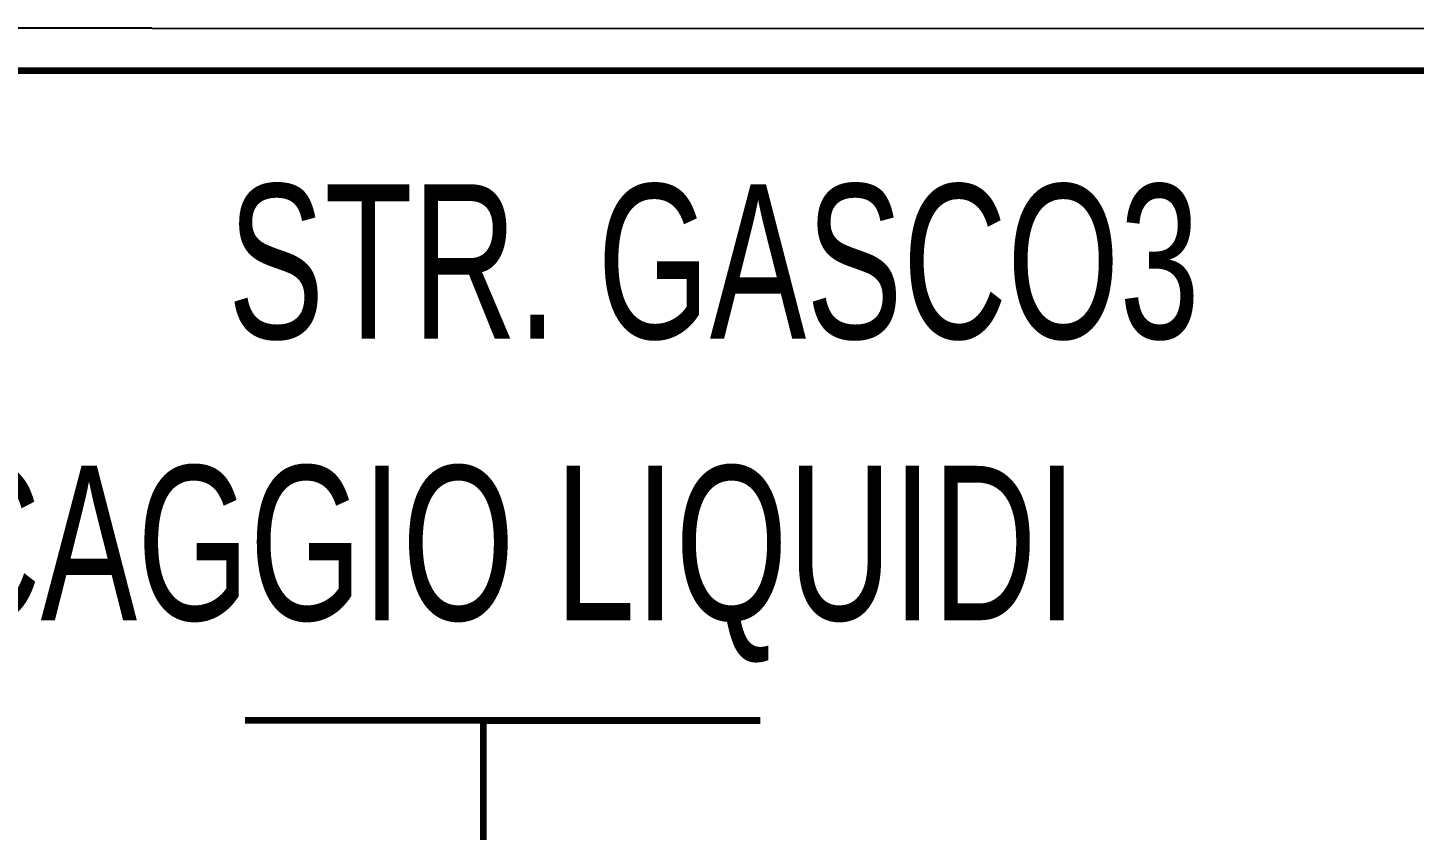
# Model space of a CAD drawing. Extents: x -57244 to 324435, y 15553 to 159369.
# Drawn here: x 147158 to 165114, y 99361 to 109761 of the extents above; entities that cross this region are included whole.
import ezdxf

# ---------------------------------------------------------------- set-up
doc = ezdxf.new("R2010")
doc.units = 0
doc.header["$LTSCALE"] = 2000
doc.header["$MEASUREMENT"] = 0
doc.layers.add('AREE PDL', color=7, linetype='CONTINUOUS', lineweight=100)
doc.layers.add('BASE', color=253, linetype='CONTINUOUS')
doc.layers.add('SCRITTE', color=7, linetype='CONTINUOUS')
doc.styles.add('TXT', font='TXT', dxfattribs={"height": 0.2})

msp = doc.modelspace()

# ---------------------------------------------------------------- linework, layer by layer
at = {"layer": 'AREE PDL'}
for p, q in [((137934, 109205), (184056, 109205)), ((156641.7040535412, 100785.5902321113), (149972.7040535412, 100785.5902321113)), ((153058.7040535412, 99118.23371720023), (153058.7040535412, 100785.5902321113)), ((153058.7040535412, 100785.5902321113), (156641.7040535412, 100785.5902321113))]:
    msp.add_line(p, q, dxfattribs=at)
at = {"layer": 'BASE', "linetype": 'Continuous'}
for q in [(136904.4240535397, 109755.9737172005), (176771.6040535408, 109748.0537172004)]:
    msp.add_line((148764.704053539, 109753.6137172004), q, dxfattribs=at)
at = {"layer": 'BASE', "linetype": 'Continuous', "const_width": 10}
for points in [[(148764.7040535412, 109753.6137172004), (136904.4240535412, 109755.9737172003)], [(148764.7040535412, 109753.6137172004), (176771.6040535412, 109748.0537172003)]]:
    msp.add_lwpolyline(points, dxfattribs=at)

# ---------------------------------------------------------------- texts
at = {"layer": 'SCRITTE', "color": 7, "linetype": 'Continuous', "style": 'TXT', "width": 0.7}
for s, p in [('STR. GASCO3', (149749.6957, 105731.9049)), ('STOCCAGGIO LIQUIDI', (140772.6155, 102083.9518))]:
    msp.add_text(s, height=2000, dxfattribs=at).set_placement(p)

doc.saveas('drawing.dxf')
